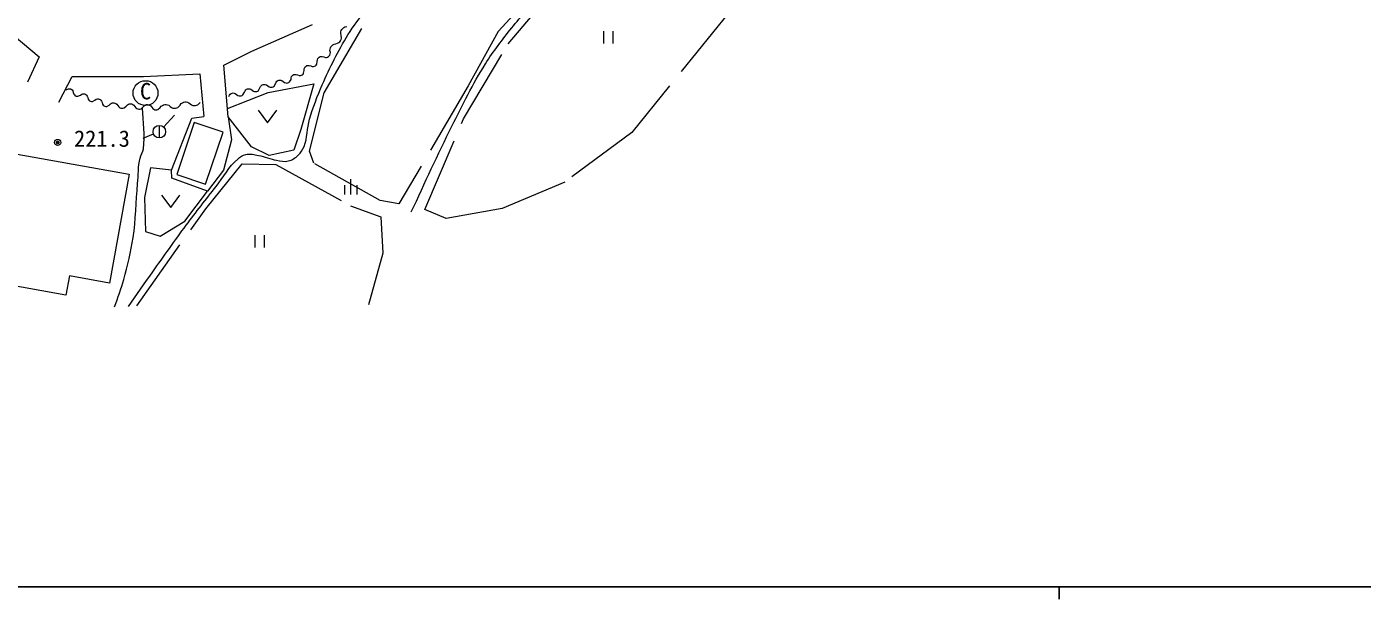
# Model space of a CAD drawing. Units: millimetres, scale not verified. Extents: x 40000 to 680000, y 20000 to 380000.
# Drawn here: x 185023 to 292357, y 204000 to 250043 of the extents above; entities that cross this region are included whole.
import ezdxf
from ezdxf.enums import TextEntityAlignment as Align

# ---------------------------------------------------------------- set-up
doc = ezdxf.new("R2010")
doc.units = ezdxf.units.MM
doc.header["$LTSCALE"] = 1000
doc.header["$PDMODE"] = 32
doc.header["$PDSIZE"] = 500
doc.linetypes.add('DASHED', pattern=[7.5, 6, -1.5])
for name, color, linetype, lineweight in [('M-BGD', 7, 'Continuous', 13), ('M-BGD-EXST', 7, 'Continuous', 13), ('M-TTL-BAND', 7, 'Continuous', 25)]:
    doc.layers.add(name, color=color, linetype=linetype, lineweight=lineweight)
doc.styles.add('ＭＳ ゴシック', font='')
doc.styles.get('ＭＳ ゴシック').set_extended_font_data('MS Gothic')

msp = doc.modelspace()

# ---------------------------------------------------------------- linework, layer by layer
at = {"layer": 'M-BGD'}
for p, q in [((178690, 253762), (186014, 247614)), ((203112, 248072), (207988, 250231)), ((210272, 249511), (210278, 249629)), ((210303, 249370), (210272, 249511)), ((210278, 249629), (210307, 249732)), ((210300, 249008), (210329, 249111)), ((210329, 249111), (210303, 249370)), ((210307, 249732), (210353, 249824)), ((210353, 249824), (210416, 249906)), ((210416, 249906), (210497, 249976)), ((210497, 249976), (210601, 250032)), ((210601, 250032), (210742, 250065)), ((200857, 246955), (203112, 248072)), ((209386, 247758), (209427, 247980)), ((209396, 248121), (209402, 248239)), ((209427, 247980), (209396, 248121)), ((209402, 248239), (209431, 248342)), ((209431, 248342), (209477, 248434)), ((209477, 248434), (209540, 248516)), ((209540, 248516), (209621, 248586)), ((209621, 248586), (209725, 248642)), ((209725, 248642), (209865, 248675)), ((209865, 248675), (210006, 248708)), ((210006, 248708), (210110, 248764)), ((210110, 248764), (210191, 248834)), ((210191, 248834), (210254, 248916)), ((210254, 248916), (210300, 249008)), ((186014, 247614), (185089, 245591)), ((201204, 242792), (200857, 246955)), ((207409, 246823), (207470, 246877)), ((207470, 246877), (207541, 246914)), ((207541, 246914), (207624, 246934)), ((207624, 246934), (207723, 246932)), ((207723, 246932), (207846, 246893)), ((207846, 246893), (207970, 246855)), ((208068, 246852), (208152, 246872)), ((208152, 246872), (208223, 246909)), ((208223, 246909), (208283, 246963)), ((208283, 246963), (208332, 247034)), ((208332, 247034), (208373, 247255)), ((208373, 247255), (208382, 247384)), ((208382, 247384), (208415, 247477)), ((208415, 247477), (208463, 247548)), ((208463, 247548), (208524, 247601)), ((208524, 247601), (208595, 247639)), ((208595, 247639), (208678, 247658)), ((208678, 247658), (208777, 247656)), ((208777, 247656), (208900, 247618)), ((208900, 247618), (209024, 247579)), ((209024, 247579), (209122, 247577)), ((209122, 247577), (209206, 247597)), ((209206, 247597), (209277, 247634)), ((209277, 247634), (209337, 247687)), ((209337, 247687), (209386, 247758)), ((187601, 243976), (188663, 246049)), ((188663, 246049), (194400, 246049)), ((194400, 246049), (198929, 246261)), ((198929, 246261), (199257, 242811)), ((206152, 245609), (206265, 245806)), ((206265, 245806), (206274, 245935)), ((206274, 245935), (206307, 246028)), ((206307, 246028), (206355, 246099)), ((206355, 246099), (206416, 246152)), ((206416, 246152), (206487, 246189)), ((206487, 246189), (206570, 246209)), ((206570, 246209), (206669, 246207)), ((206669, 246207), (206792, 246168)), ((206792, 246168), (206916, 246130)), ((206916, 246130), (207014, 246128)), ((207014, 246128), (207098, 246148)), ((207098, 246148), (207169, 246185)), ((207169, 246185), (207229, 246238)), ((207229, 246238), (207278, 246309)), ((207278, 246309), (207319, 246531)), ((207319, 246531), (207328, 246660)), ((207328, 246660), (207361, 246753)), ((207361, 246753), (207409, 246823)), ((207970, 246855), (208068, 246852)), ((188183, 244956), (188289, 245027)), ((188289, 245027), (188381, 245055)), ((188381, 245055), (188464, 245059)), ((188464, 245059), (188539, 245043)), ((188539, 245043), (188608, 245008)), ((188608, 245008), (188671, 244953)), ((188671, 244953), (188724, 244874)), ((188724, 244874), (188763, 244752)), ((188763, 244752), (188801, 244631)), ((202402, 244572), (202515, 244769)), ((202515, 244769), (202566, 244888)), ((202566, 244888), (202629, 244965)), ((202629, 244965), (202699, 245017)), ((202699, 245017), (202775, 245048)), ((202775, 245048), (202855, 245060)), ((202855, 245060), (202942, 245052)), ((202942, 245052), (203035, 245018)), ((203035, 245018), (203140, 244942)), ((203140, 244942), (203246, 244865)), ((203246, 244865), (203339, 244831)), ((203339, 244831), (203426, 244823)), ((203426, 244823), (203506, 244835)), ((203506, 244835), (203582, 244866)), ((203582, 244866), (203652, 244918)), ((203652, 244918), (203765, 245114)), ((203765, 245114), (203816, 245234)), ((203816, 245234), (203879, 245311)), ((203879, 245311), (203949, 245363)), ((203949, 245363), (204025, 245394)), ((204025, 245394), (204105, 245406)), ((204105, 245406), (204192, 245398)), ((204192, 245398), (204285, 245364)), ((204285, 245364), (204390, 245287)), ((204390, 245287), (204496, 245211)), ((204496, 245211), (204589, 245177)), ((204589, 245177), (204676, 245169)), ((204676, 245169), (204756, 245181)), ((204756, 245181), (204832, 245212)), ((204832, 245212), (204902, 245264)), ((204902, 245264), (205015, 245460)), ((205015, 245460), (205066, 245580)), ((205066, 245580), (205129, 245657)), ((205129, 245657), (205199, 245708)), ((205199, 245708), (205275, 245740)), ((205275, 245740), (205355, 245752)), ((205355, 245752), (205442, 245743)), ((205442, 245743), (205535, 245710)), ((205535, 245710), (205640, 245633)), ((205640, 245633), (205746, 245557)), ((205746, 245557), (205839, 245523)), ((205839, 245523), (205925, 245515)), ((205925, 245515), (206006, 245527)), ((206006, 245527), (206082, 245558)), ((206082, 245558), (206152, 245609)), ((188801, 244631), (188855, 244551)), ((188855, 244551), (188917, 244496)), ((188917, 244496), (188986, 244461)), ((188986, 244461), (189062, 244445)), ((189062, 244445), (189144, 244449)), ((189144, 244449), (189342, 244548)), ((189342, 244548), (189449, 244618)), ((189449, 244618), (189540, 244647)), ((189540, 244647), (189623, 244651)), ((189623, 244651), (189699, 244634)), ((189699, 244634), (189768, 244600)), ((189768, 244600), (189830, 244545)), ((189830, 244545), (189883, 244465)), ((189883, 244465), (189922, 244344)), ((189922, 244344), (189961, 244222)), ((189961, 244222), (190014, 244142)), ((190014, 244142), (190076, 244088)), ((190076, 244088), (190145, 244053)), ((190145, 244053), (190221, 244037)), ((190221, 244037), (190304, 244040)), ((190304, 244040), (190502, 244140)), ((190502, 244140), (190608, 244210)), ((190608, 244210), (190700, 244239)), ((190700, 244239), (190782, 244242)), ((190782, 244242), (190858, 244226)), ((190858, 244226), (190927, 244191)), ((190927, 244191), (190989, 244137)), ((190989, 244137), (191043, 244057)), ((191043, 244057), (191081, 243935)), ((191081, 243935), (191120, 243814)), ((191120, 243814), (191173, 243734)), ((191173, 243734), (191236, 243679)), ((191236, 243679), (191305, 243645)), ((191463, 243632), (191661, 243731)), ((191661, 243731), (191751, 243829)), ((191751, 243829), (191839, 243882)), ((191839, 243882), (191926, 243909)), ((191926, 243909), (192012, 243914)), ((192012, 243914), (192096, 243900)), ((192096, 243900), (192180, 243865)), ((192180, 243865), (192263, 243804)), ((192263, 243804), (192343, 243698)), ((192343, 243698), (192423, 243592)), ((192847, 243514), (193025, 243665)), ((193025, 243665), (193115, 243763)), ((193115, 243763), (193203, 243816)), ((193203, 243816), (193290, 243843)), ((193290, 243843), (193375, 243849)), ((193375, 243849), (193460, 243835)), ((193460, 243835), (193544, 243800)), ((193544, 243800), (193626, 243738)), ((193626, 243738), (193706, 243632)), ((194388, 243599), (194478, 243697)), ((194478, 243697), (194566, 243750)), ((194566, 243750), (194653, 243777)), ((194653, 243777), (194739, 243783)), ((194739, 243783), (194824, 243769)), ((194824, 243769), (194907, 243734)), ((194907, 243734), (194990, 243672)), ((194990, 243672), (195070, 243566)), ((195839, 243647), (195931, 243717)), ((195931, 243717), (196028, 243761)), ((196028, 243761), (196126, 243784)), ((196126, 243784), (196228, 243787)), ((196228, 243787), (196332, 243769)), ((196332, 243769), (196439, 243725)), ((196439, 243725), (196552, 243637)), ((197173, 243557), (197353, 243741)), ((197353, 243741), (197440, 243855)), ((197440, 243855), (197532, 243925)), ((197532, 243925), (197628, 243968)), ((197628, 243968), (197727, 243991)), ((197727, 243991), (197828, 243994)), ((197828, 243994), (197932, 243977)), ((197932, 243977), (198040, 243933)), ((198040, 243933), (198153, 243845)), ((198153, 243845), (198266, 243757)), ((198266, 243757), (198374, 243713)), ((198374, 243713), (198478, 243695)), ((198478, 243695), (198579, 243698)), ((198579, 243698), (198678, 243721)), ((198678, 243721), (198774, 243765)), ((198774, 243765), (198953, 243948)), ((201266, 244423), (201317, 244542)), ((201317, 244542), (201379, 244619)), ((201379, 244619), (201449, 244671)), ((201449, 244671), (201525, 244702)), ((201525, 244702), (201605, 244714)), ((201605, 244714), (201692, 244706)), ((201692, 244706), (201785, 244672)), ((201785, 244672), (201891, 244596)), ((201891, 244596), (201996, 244519)), ((201996, 244519), (202089, 244485)), ((202089, 244485), (202176, 244477)), ((202176, 244477), (202256, 244489)), ((202256, 244489), (202332, 244520)), ((202332, 244520), (202402, 244572)), ((191305, 243645), (191381, 243628)), ((191381, 243628), (191463, 243632)), ((192423, 243592), (192506, 243531)), ((192506, 243531), (192589, 243496)), ((192589, 243496), (192674, 243482)), ((192674, 243482), (192760, 243488)), ((192760, 243488), (192847, 243514)), ((193706, 243632), (193787, 243527)), ((193787, 243527), (193869, 243465)), ((193869, 243465), (193953, 243430)), ((193953, 243430), (194038, 243416)), ((194038, 243416), (194123, 243422)), ((194123, 243422), (194210, 243449)), ((194210, 243449), (194388, 243599)), ((195070, 243566), (195150, 243461)), ((195150, 243461), (195233, 243399)), ((195233, 243399), (195317, 243364)), ((195317, 243364), (195401, 243350)), ((195401, 243350), (195487, 243356)), ((195487, 243356), (195574, 243383)), ((195574, 243383), (195752, 243533)), ((195752, 243533), (195839, 243647)), ((196552, 243637), (196665, 243549)), ((196665, 243549), (196773, 243505)), ((196773, 243505), (196877, 243488)), ((196877, 243488), (196978, 243491)), ((196978, 243491), (197077, 243513)), ((197077, 243513), (197173, 243557)), ((183207, 239992), (193250, 238176)), ((193250, 238176), (191667, 229423)), ((188177, 228463), (180544, 229843)), ((188455, 230004), (188177, 228463)), ((191667, 229423), (188455, 230004))]:
    msp.add_line(p, q, dxfattribs=at)
at = {"layer": 'M-BGD', "linetype": 'DASHED'}
for p, q in [((226087, 253133), (222925, 249655)), ((223725, 248659), (227016, 252572)), ((208933, 244714), (212530, 250880)), ((241403, 251110), (233656, 241525)), ((222925, 249655), (220514, 245287)), ((220138, 242641), (223725, 248659)), ((201149, 243452), (204437, 244752)), ((204437, 244752), (208091, 245437)), ((208091, 245437), (207045, 241783)), ((220514, 245287), (214941, 235801)), ((207748, 240030), (208933, 244714)), ((196655, 238507), (198306, 242688)), ((198306, 242688), (199257, 242811)), ((201204, 242792), (201477, 240949)), ((203093, 240387), (201204, 242792)), ((217026, 235349), (220138, 242641)), ((207045, 241783), (206501, 240106)), ((233656, 241525), (228261, 237553)), ((201477, 240949), (200845, 238516)), ((204498, 239684), (203093, 240387)), ((206501, 240106), (204498, 239684)), ((208103, 239062), (207748, 240030)), ((194977, 238683), (194485, 236311)), ((196655, 238507), (194977, 238683)), ((196681, 237857), (196655, 238507)), ((199405, 235403), (202343, 239019)), ((200845, 238516), (199545, 236812)), ((202343, 239019), (205057, 238967)), ((205057, 238967), (211051, 235646)), ((213419, 236078), (208103, 239062)), ((199545, 236812), (196681, 237857)), ((228261, 237553), (223221, 235418)), ((194485, 236311), (194565, 233571)), ((197726, 234405), (199545, 236812)), ((193861, 227607), (199405, 235403)), ((211051, 235646), (213475, 234751)), ((214941, 235801), (213419, 236078)), ((218735, 234628), (217026, 235349)), ((223221, 235418), (218735, 234628)), ((195750, 233202), (197726, 234405)), ((213475, 234751), (213647, 231839)), ((194565, 233571), (195750, 233202)), ((213647, 231839), (212500, 227689))]:
    msp.add_line(p, q, dxfattribs=at)
at = {"layer": 'M-BGD'}
msp.add_lwpolyline([(198479, 242341), (197075, 238163), (199401, 237381), (200806, 241559)], close=True, dxfattribs=at)
for points, knots in [([(215930, 235164), (217017, 237455), (218048, 239774), (219191, 242038), (220047, 243730), (220871, 245446), (221882, 247050), (222519, 248062), (223249, 249014), (224001, 249943), (224762, 250884), (225561, 251795), (226415, 252652), (227615, 253857), (228946, 254925), (230211, 256061)], [0, 0, 0, 0, 1, 1, 1, 2, 2, 2, 3, 3, 3, 4, 4, 4, 5, 5, 5, 5]), ([(193197, 227545), (193849, 228474), (194494, 229408), (195151, 230333), (196040, 231588), (196923, 232847), (197841, 234080), (198626, 235134), (199441, 236165), (200249, 237201), (200823, 237937), (201276, 238789), (201981, 239400), (202167, 239561), (202381, 239713), (202620, 239768), (202956, 239846), (203312, 239752), (203652, 239695), (204146, 239611), (204608, 239383), (205102, 239302), (205413, 239250), (205740, 239172), (206047, 239244), (206347, 239315), (206625, 239494), (206848, 239707), (207054, 239902), (207203, 240158), (207310, 240420), (207591, 241107), (207554, 241887), (207757, 242601), (208026, 243549), (208380, 244475), (208776, 245378), (209380, 246753), (210058, 248101), (210840, 249383), (211281, 250104), (211823, 250758), (212314, 251446)], [0, 0, 0, 0, 1, 1, 1, 2, 2, 2, 3, 3, 3, 4, 4, 4, 5, 5, 5, 6, 6, 6, 7, 7, 7, 8, 8, 8, 9, 9, 9, 10, 10, 10, 11, 11, 11, 12, 12, 12, 13, 13, 13, 14, 14, 14, 14]), ([(192090, 227523), (192336, 228256), (192620, 228977), (192827, 229722), (193135, 230830), (193404, 231952), (193577, 233088), (193794, 234522), (193804, 235980), (193933, 237425), (193994, 238109), (193979, 238806), (194130, 239477), (194188, 239736), (194357, 239964), (194400, 240226), (194575, 241301), (194351, 242405), (194326, 243494)], [0, 0, 0, 0, 1, 1, 1, 2, 2, 2, 3, 3, 3, 4, 4, 4, 5, 5, 5, 6, 6, 6, 6])]:
    msp.add_open_spline(points, degree=3, knots=knots, dxfattribs=at)
at = {"layer": 'M-BGD-EXST'}
for p, q in [((231377, 249694), (231377, 248694)), ((232127, 249694), (232127, 248694)), ((196018, 241971), (196887, 242921)), ((203619, 243326), (204369, 242326)), ((204369, 242326), (205119, 243326)), ((195681, 242102), (195681, 241102)), ((194385, 241077), (195217, 241415)), ((210550, 237293), (210550, 236543)), ((211050, 237793), (211050, 236543)), ((211550, 237293), (211550, 236543)), ((195842, 236505), (196592, 235505)), ((196592, 235505), (197342, 236505)), ((203349, 233287), (203349, 232287)), ((204099, 233287), (204099, 232287))]:
    msp.add_line(p, q, dxfattribs=at)
for centre, radius in [((194571, 244702), 1000), ((195681, 241602), 500), ((187510, 240734), 100), ((187510, 240734), 60)]:
    msp.add_circle(centre, radius, dxfattribs=at)
msp.add_point((187510, 240734), dxfattribs=at)
at = {"layer": 'M-TTL-BAND'}
for p, q in [((40000, 205000), (579000, 205000)), ((40000, 205000), (579000, 205000)), ((268000, 205000), (268000, 204000)), ((268000, 205000), (268000, 204000))]:
    msp.add_line(p, q, dxfattribs=at)

# ---------------------------------------------------------------- texts
at = {"layer": 'M-BGD-EXST', "style": 'ＭＳ ゴシック'}
msp.add_text('C', height=1320, dxfattribs=at).set_placement((194571, 243802), align=Align.BOTTOM_CENTER)
msp.add_text('221.3', height=1320, dxfattribs=at).set_placement((191070, 241047), align=Align.MIDDLE_CENTER)

doc.saveas('drawing.dxf')
